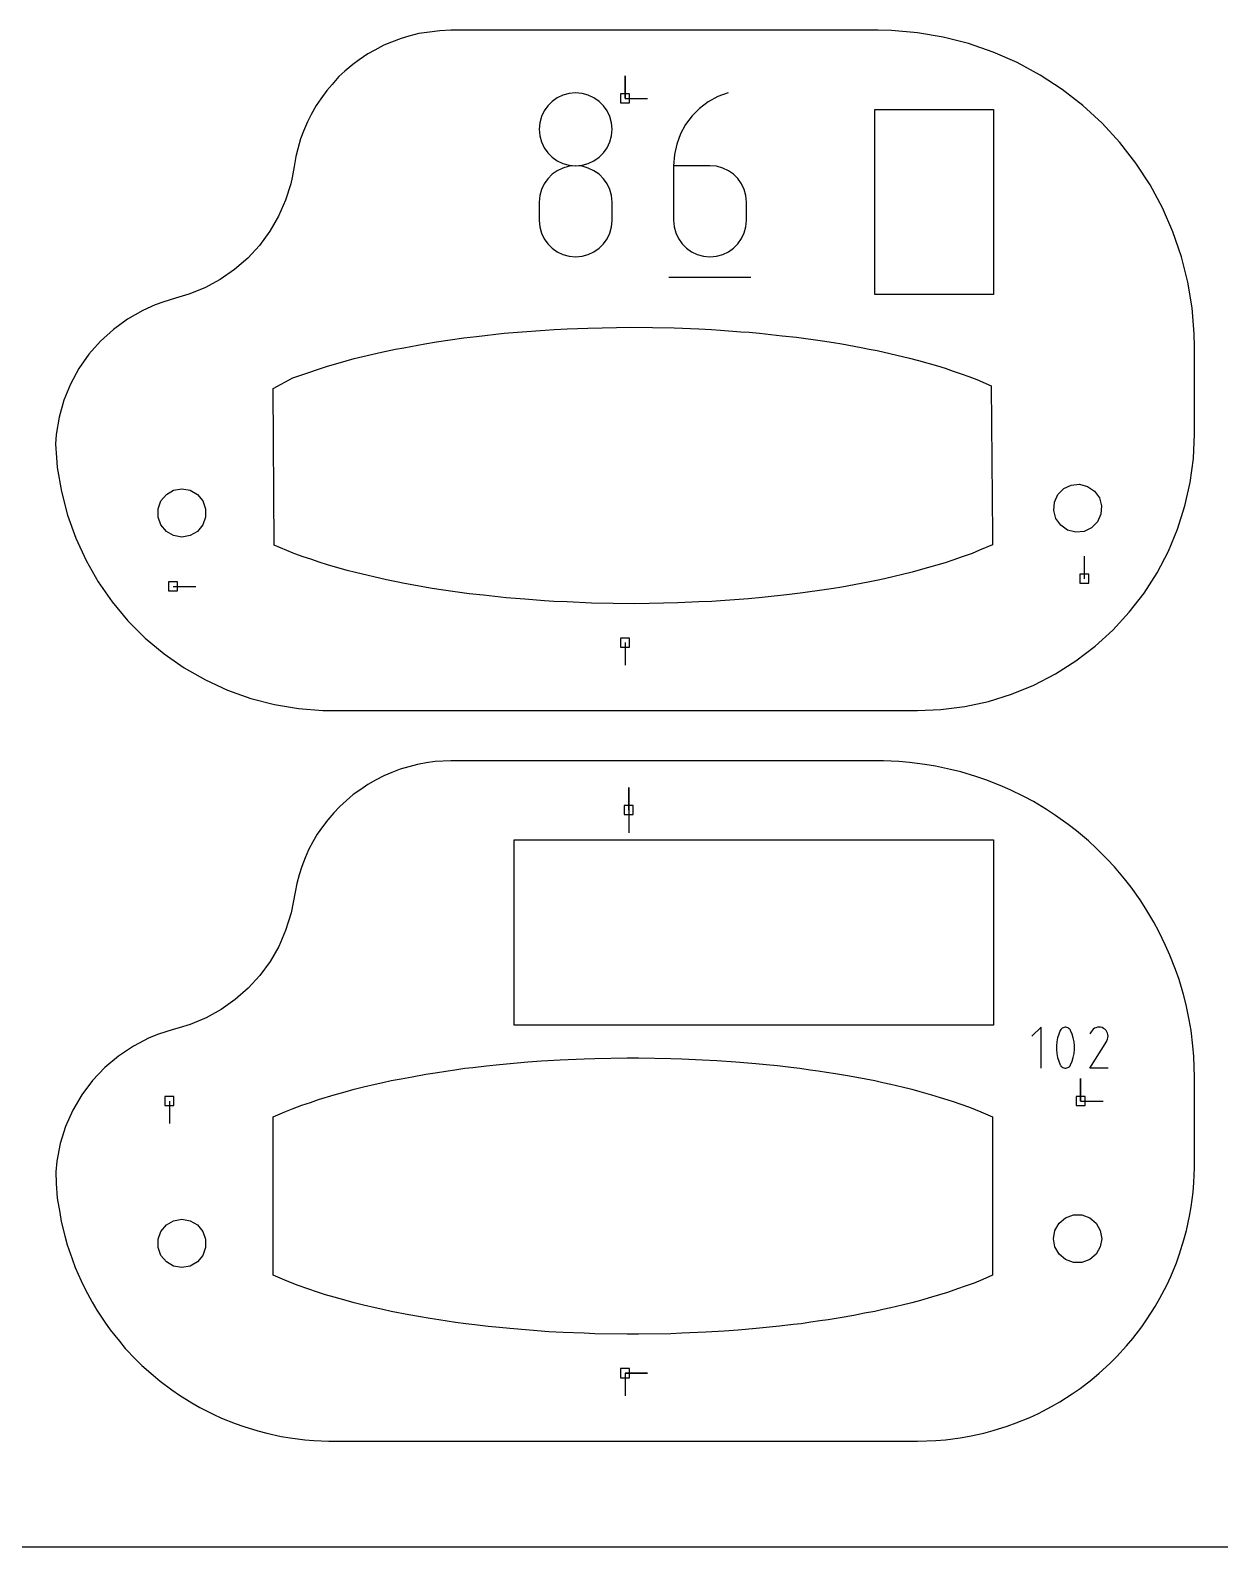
# Model space of a CAD drawing. Extents: x 0 to 400, y 0 to 400.
# Drawn here: x 230.6 to 305.7, y 0 to 95.8 of the extents above; entities that cross this region are included whole.
import ezdxf

# ---------------------------------------------------------------- set-up
doc = ezdxf.new("R2010")
doc.units = 0

msp = doc.modelspace()

# ---------------------------------------------------------------- linework, layer by layer
at = {"layer": 'annotation', "color": 1}
for p, q in [((268.150265, 91.542503), (268.150265, 92.971253)), ((268.150265, 91.542503), (268.150265, 92.971253)), ((268.150265, 92.971253), (268.150265, 91.542503)), ((263.267664, 91.068305), (263.040351, 90.747321)), ((263.545276, 91.345699), (263.267664, 91.068305)), ((263.866644, 91.572916), (263.545276, 91.345699)), ((264.225223, 91.74337), (263.866644, 91.572916)), ((264.614469, 91.850472), (264.225223, 91.74337)), ((265.027837, 91.887637), (264.614469, 91.850472)), ((265.441205, 91.850472), (265.027837, 91.887637)), ((265.027837, 91.887637), (265.027837, 91.887637)), ((265.830451, 91.74337), (265.441205, 91.850472)), ((266.18903, 91.572916), (265.830451, 91.74337)), ((266.510398, 91.345699), (266.18903, 91.572916)), ((266.78801, 91.068305), (266.510398, 91.345699)), ((267.015323, 90.747321), (266.78801, 91.068305)), ((268.150265, 91.542503), (269.579015, 91.542503)), ((273.411196, 91.319856), (272.866538, 90.909125)), ((274.01639, 91.653036), (273.411196, 91.319856)), ((274.675907, 91.900315), (274.01639, 91.653036)), ((274.675907, 91.900315), (274.675907, 91.900315)), ((262.869882, 90.389336), (262.762802, 90.000934)), ((263.040351, 90.747321), (262.869882, 90.389336)), ((267.185792, 90.389336), (267.015323, 90.747321)), ((267.292872, 90.000934), (267.185792, 90.389336)), ((272.38863, 90.429188), (271.983682, 89.888394)), ((272.866538, 90.909125), (272.38863, 90.429188)), ((262.762802, 90.000934), (262.725654, 89.588705)), ((262.725654, 89.588705), (262.725654, 89.588705)), ((262.725654, 89.588705), (262.762823, 89.174541)), ((262.762823, 89.174541), (262.869957, 88.784632)), ((267.185717, 88.784632), (267.292851, 89.174541)), ((267.292851, 89.174541), (267.33002, 89.588705)), ((267.33002, 89.588705), (267.292872, 90.000934)), ((267.33002, 89.588705), (267.33002, 89.588705)), ((271.657909, 89.29509), (271.417522, 88.657624)), ((271.983682, 89.888394), (271.657909, 89.29509)), ((262.869957, 88.784632), (263.040496, 88.425514)), ((263.040496, 88.425514), (263.267878, 88.103719)), ((266.787796, 88.103719), (267.015178, 88.425514)), ((267.015178, 88.425514), (267.185717, 88.784632)), ((271.417522, 88.657624), (271.268733, 87.984344)), ((263.267878, 88.103719), (263.545544, 87.825781)), ((263.545544, 87.825781), (263.866933, 87.598233)), ((263.866933, 87.598233), (264.225485, 87.42761)), ((264.614469, 87.246099), (264.225223, 87.13894)), ((264.225485, 87.42761), (264.61464, 87.320445)), ((265.027837, 87.283272), (264.614469, 87.246099)), ((264.61464, 87.320445), (265.027837, 87.283272)), ((265.027837, 87.283272), (265.441034, 87.320445)), ((265.441205, 87.24612), (265.027837, 87.283272)), ((265.027837, 87.283272), (265.027837, 87.283272)), ((265.027837, 87.283272), (265.027837, 87.283272)), ((265.441034, 87.320445), (265.830189, 87.42761)), ((265.830451, 87.139015), (265.441205, 87.24612)), ((265.830189, 87.42761), (266.188741, 87.598233)), ((266.188741, 87.598233), (266.51013, 87.825781)), ((266.51013, 87.825781), (266.787796, 88.103719)), ((271.268733, 87.984344), (271.217757, 87.283597)), ((271.217757, 87.283597), (271.217757, 83.837799)), ((273.51994, 87.283597), (271.217757, 87.283597)), ((273.933993, 87.246646), (273.51994, 87.283597)), ((274.323602, 87.140079), (273.933993, 87.246646)), ((263.267664, 86.462936), (263.040351, 86.141222)), ((263.545276, 86.74082), (263.267664, 86.462936)), ((263.866644, 86.968334), (263.545276, 86.74082)), ((264.225223, 87.13894), (263.866644, 86.968334)), ((266.18903, 86.968478), (265.830451, 87.139015)), ((266.510398, 86.741034), (266.18903, 86.968478)), ((266.78801, 86.463204), (266.510398, 86.741034)), ((267.015323, 86.141511), (266.78801, 86.463204)), ((274.682288, 86.970321), (274.323602, 87.140079)), ((275.00357, 86.743799), (274.682288, 86.970321)), ((275.280969, 86.46694), (275.00357, 86.743799)), ((275.508003, 86.146171), (275.280969, 86.46694)), ((262.762802, 85.392459), (262.725654, 84.978488)), ((262.869882, 85.782217), (262.762802, 85.392459)), ((263.040351, 86.141222), (262.869882, 85.782217)), ((267.185792, 85.782479), (267.015323, 86.141511)), ((267.292872, 85.392631), (267.185792, 85.782479)), ((267.33002, 84.978488), (267.292872, 85.392631)), ((275.678194, 85.787917), (275.508003, 86.146171)), ((275.78506, 85.398606), (275.678194, 85.787917)), ((275.822122, 84.984665), (275.78506, 85.398606)), ((262.725654, 84.978488), (262.725654, 83.831623)), ((267.33002, 83.831623), (267.33002, 84.978488)), ((267.33002, 84.978488), (267.33002, 84.978488)), ((275.822122, 83.837799), (275.822122, 84.984665)), ((275.822122, 84.984665), (275.822122, 84.984665)), ((262.725654, 83.831623), (262.725654, 83.831623)), ((262.725654, 83.831623), (262.762823, 83.417681)), ((262.762823, 83.417681), (262.869957, 83.028371)), ((267.185717, 83.028371), (267.292851, 83.417681)), ((267.292851, 83.417681), (267.33002, 83.831623)), ((271.217757, 83.837799), (271.217757, 83.837799)), ((271.217757, 83.837799), (271.254926, 83.423657)), ((271.254926, 83.423657), (271.36206, 83.033809)), ((275.678194, 83.033809), (275.78506, 83.423657)), ((275.78506, 83.423657), (275.822122, 83.837799)), ((262.869957, 83.028371), (263.040496, 82.670117)), ((263.040496, 82.670117), (263.267878, 82.349348)), ((266.787796, 82.349348), (267.015178, 82.670117)), ((267.015178, 82.670117), (267.185717, 83.028371)), ((271.36206, 83.033809), (271.532598, 82.674777)), ((271.532598, 82.674777), (271.759981, 82.353084)), ((275.280969, 82.353084), (275.508003, 82.674777)), ((275.508003, 82.674777), (275.678194, 83.033809)), ((263.267878, 82.349348), (263.545544, 82.072489)), ((263.545544, 82.072489), (263.866933, 81.845967)), ((263.866933, 81.845967), (264.225485, 81.676209)), ((264.225485, 81.676209), (264.61464, 81.569642)), ((264.61464, 81.569642), (265.027837, 81.532691)), ((265.027837, 81.532691), (265.441034, 81.569642)), ((265.027837, 81.532691), (265.027837, 81.532691)), ((265.441034, 81.569642), (265.830189, 81.676209)), ((265.830189, 81.676209), (266.188741, 81.845967)), ((266.188741, 81.845967), (266.51013, 82.072489)), ((266.51013, 82.072489), (266.787796, 82.349348)), ((271.759981, 82.353084), (272.037647, 82.075254)), ((272.037647, 82.075254), (272.359036, 81.847809)), ((272.359036, 81.847809), (272.717588, 81.677273)), ((272.717588, 81.677273), (273.106743, 81.570167)), ((273.106743, 81.570167), (273.51994, 81.533016)), ((273.51994, 81.533016), (273.933993, 81.570167)), ((273.51994, 81.533016), (273.51994, 81.533016)), ((273.933993, 81.570167), (274.323602, 81.677273)), ((274.323602, 81.677273), (274.682288, 81.847809)), ((274.682288, 81.847809), (275.00357, 82.075254)), ((275.00357, 82.075254), (275.280969, 82.353084)), ((270.929415, 80.237104), (276.113065, 80.237104)), ((297.183563, 61.175626), (297.183563, 62.604376)), ((239.593217, 60.699376), (241.021967, 60.699376)), ((268.150265, 57.142502), (268.150265, 55.713752)), ((268.38839, 46.558126), (268.38839, 47.986876)), ((268.38839, 46.558126), (268.38839, 47.986876)), ((268.38839, 47.986876), (268.38839, 46.558126)), ((268.38839, 46.558126), (268.38839, 45.129376)), ((294.440539, 32.838185), (293.864343, 32.261827)), ((294.440539, 30.24636), (294.440539, 32.838185)), ((295.660969, 32.632954), (295.561617, 32.399316)), ((295.694427, 32.688592), (295.660969, 32.632954)), ((295.660969, 32.632954), (295.660969, 32.632954)), ((295.736123, 32.736005), (295.694427, 32.688592)), ((295.784679, 32.774735), (295.736123, 32.736005)), ((295.838712, 32.804323), (295.784679, 32.774735)), ((295.896843, 32.824309), (295.838712, 32.804323)), ((295.957691, 32.834236), (295.896843, 32.824309)), ((296.019875, 32.833644), (295.957691, 32.834236)), ((296.082015, 32.822074), (296.019875, 32.833644)), ((296.142731, 32.799068), (296.082015, 32.822074)), ((296.165974, 32.786854), (296.142731, 32.799068)), ((296.142731, 32.799068), (296.142731, 32.799068)), ((296.188277, 32.772824), (296.165974, 32.786854)), ((296.209534, 32.757091), (296.188277, 32.772824)), ((296.229634, 32.739764), (296.209534, 32.757091)), ((296.248471, 32.720955), (296.229634, 32.739764)), ((296.265934, 32.700774), (296.248471, 32.720955)), ((296.281917, 32.679334), (296.265934, 32.700774)), ((296.296311, 32.656744), (296.281917, 32.679334)), ((296.309007, 32.633117), (296.296311, 32.656744)), ((296.408841, 32.398997), (296.309007, 32.633117)), ((296.309007, 32.633117), (296.309007, 32.633117)), ((297.667711, 32.635036), (297.607732, 32.549985)), ((297.739672, 32.706033), (297.667711, 32.635036)), ((297.821427, 32.762409), (297.739672, 32.706033)), ((297.910787, 32.803595), (297.821427, 32.762409)), ((298.005563, 32.829022), (297.910787, 32.803595)), ((298.103568, 32.838122), (298.005563, 32.829022)), ((298.202612, 32.830326), (298.103568, 32.838122)), ((298.300507, 32.805065), (298.202612, 32.830326)), ((298.395064, 32.761771), (298.300507, 32.805065)), ((298.479635, 32.701717), (298.395064, 32.761771)), ((298.395064, 32.761771), (298.395064, 32.761771)), ((298.550346, 32.629653), (298.479635, 32.701717)), ((298.606568, 32.547787), (298.550346, 32.629653)), ((295.437426, 31.913629), (295.412588, 31.665414)), ((295.412588, 31.665414), (295.412588, 31.416175)), ((295.487102, 32.158902), (295.437426, 31.913629)), ((295.561617, 32.399316), (295.487102, 32.158902)), ((296.483717, 32.158221), (296.408841, 32.398997)), ((296.533634, 31.912708), (296.483717, 32.158221)), ((296.558592, 31.664373), (296.533634, 31.912708)), ((296.558592, 31.415134), (296.558592, 31.664373)), ((297.530527, 30.246339), (298.594173, 31.958673)), ((297.607732, 32.549985), (297.532152, 32.405001)), ((298.594173, 31.958673), (298.595444, 31.960246)), ((298.594173, 31.958673), (298.594173, 31.958673)), ((298.595444, 31.960246), (298.596664, 31.961833)), ((298.596664, 31.961833), (298.597839, 31.963447)), ((298.597839, 31.963447), (298.598978, 31.9651)), ((298.598978, 31.9651), (298.600089, 31.966808)), ((298.600089, 31.966808), (298.60118, 31.968582)), ((298.60118, 31.968582), (298.602259, 31.970436)), ((298.602259, 31.970436), (298.603334, 31.972384)), ((298.603334, 31.972384), (298.604413, 31.974439)), ((298.604413, 31.974439), (298.64833, 32.068734)), ((298.604413, 31.974439), (298.604413, 31.974439)), ((298.647671, 32.458328), (298.606568, 32.547787)), ((298.673028, 32.363485), (298.647671, 32.458328)), ((298.64833, 32.068734), (298.673986, 32.166479)), ((298.682009, 32.265466), (298.673028, 32.363485)), ((298.673986, 32.166479), (298.682009, 32.265466)), ((295.412588, 31.416175), (295.437426, 31.167828)), ((295.437426, 31.167828), (295.487102, 30.92229)), ((295.487102, 30.92229), (295.561617, 30.681479)), ((295.561617, 30.681479), (295.660969, 30.447311)), ((296.309007, 30.447473), (296.408841, 30.68116)), ((296.408841, 30.68116), (296.483717, 30.92161)), ((296.483717, 30.92161), (296.533634, 31.166907)), ((296.533634, 31.166907), (296.558592, 31.415134)), ((295.660969, 30.447311), (295.660969, 30.447311)), ((295.660969, 30.447311), (295.673619, 30.42373)), ((295.673619, 30.42373), (295.687906, 30.401253)), ((295.687906, 30.401253), (295.703771, 30.379948)), ((295.703771, 30.379948), (295.721152, 30.359883)), ((295.721152, 30.359883), (295.739991, 30.341126)), ((295.739991, 30.341126), (295.760226, 30.323746)), ((295.760226, 30.323746), (295.781797, 30.307811)), ((295.781797, 30.307811), (295.804645, 30.293388)), ((295.804645, 30.293388), (295.828708, 30.280547)), ((295.828708, 30.280547), (295.828708, 30.280547)), ((295.828708, 30.280547), (295.888945, 30.258029)), ((295.888945, 30.258029), (295.950724, 30.246842)), ((295.950724, 30.246842), (296.012647, 30.246529)), ((296.012647, 30.246529), (296.073317, 30.256634)), ((296.073317, 30.256634), (296.131339, 30.276702)), ((296.131339, 30.276702), (296.185316, 30.306276)), ((296.185316, 30.306276), (296.23385, 30.3449)), ((296.23385, 30.3449), (296.275546, 30.392118)), ((296.275546, 30.392118), (296.309007, 30.447473)), ((296.309007, 30.447473), (296.309007, 30.447473)), ((298.681618, 30.246339), (297.530527, 30.246339)), ((296.945438, 28.167501), (296.945438, 29.596251)), ((296.945438, 28.167501), (296.945438, 29.596251)), ((296.945438, 29.596251), (296.945438, 28.167501)), ((239.355092, 28.167501), (239.355091, 26.738751)), ((296.945438, 28.167501), (298.374188, 28.167501)), ((268.150265, 10.9675), (269.579015, 10.9675)), ((268.150265, 10.9675), (269.579015, 10.9675)), ((269.579015, 10.9675), (268.150265, 10.9675)), ((268.150265, 10.9675), (268.150265, 9.53875))]:
    msp.add_line(p, q, dxfattribs=at)
at = {"layer": 'boundary', "color": 5}
for p, q in [((257.144229, 95.842503), (256.440025, 95.811755)), ((272.532458, 95.842503), (257.144229, 95.842503)), ((284.144228, 95.842503), (272.532458, 95.842503)), ((284.984457, 95.824282), (284.144228, 95.842503)), ((252.918049, 94.905581), (252.341799, 94.59487)), ((253.39036, 95.093218), (252.918049, 94.905581)), ((253.998785, 95.33493), (253.39036, 95.093218)), ((254.489685, 95.466466), (253.998785, 95.33493)), ((255.122057, 95.635908), (254.489685, 95.466466)), ((255.624906, 95.709565), (255.122057, 95.635908)), ((256.440025, 95.811755), (255.624906, 95.709565)), ((286.631671, 95.686648), (284.984457, 95.824282)), ((288.261887, 95.41346), (286.631671, 95.686648)), ((289.863984, 95.006583), (288.261887, 95.41346)), ((291.427005, 94.468794), (289.863984, 95.006583)), ((251.358183, 93.978162), (250.941877, 93.68666)), ((251.894465, 94.353671), (251.358183, 93.978162)), ((252.341799, 94.59487), (251.894465, 94.353671)), ((292.940275, 93.803767), (291.427005, 94.468794)), ((250.452815, 93.251433), (250.073164, 92.913573)), ((250.941877, 93.68666), (250.452815, 93.251433)), ((294.393463, 93.016049), (292.940275, 93.803767)), ((295.776637, 92.111017), (294.393463, 93.016049)), ((249.300074, 92.044857), (248.924565, 91.508576)), ((249.637935, 92.424509), (249.300074, 92.044857)), ((250.073164, 92.913573), (249.637935, 92.424509)), ((297.080347, 91.094857), (295.776637, 92.111017)), ((248.633063, 91.092269), (248.322353, 90.516021)), ((248.924565, 91.508576), (248.633063, 91.092269)), ((298.295693, 89.974504), (297.080347, 91.094857)), ((248.322353, 90.516021), (248.081153, 90.068688)), ((247.839441, 89.460261), (247.651804, 88.987949)), ((248.081153, 90.068688), (247.839441, 89.460261)), ((299.41437, 88.75762), (298.295693, 89.974504)), ((247.482359, 88.355579), (247.350823, 87.86468)), ((247.651804, 88.987949), (247.482359, 88.355579)), ((300.428623, 87.45267), (299.41437, 88.75762)), ((247.240822, 87.229043), (247.105645, 86.537901)), ((247.350823, 87.86468), (247.240822, 87.229043)), ((301.331863, 86.068092), (300.428623, 87.45267)), ((247.105645, 86.537901), (247.028434, 86.148978)), ((247.028434, 86.148978), (246.698625, 85.098803)), ((302.11758, 84.613821), (301.331863, 86.068092)), ((246.698625, 85.098803), (246.255389, 84.091238)), ((302.780522, 83.099635), (302.11758, 84.613821)), ((246.255389, 84.091238), (245.7041, 83.138493)), ((245.7041, 83.138493), (245.051441, 82.252108)), ((303.316158, 81.535875), (302.780522, 83.099635)), ((245.051441, 82.252108), (244.305315, 81.442828)), ((303.720834, 79.933223), (303.316158, 81.535875)), ((243.474757, 80.720453), (242.569837, 80.093743)), ((244.305315, 81.442828), (243.474757, 80.720453)), ((241.601525, 79.570286), (240.581544, 79.156424)), ((242.569837, 80.093743), (241.601525, 79.570286)), ((303.991778, 78.302628), (303.720834, 79.933223)), ((239.004563, 78.682513), (238.465362, 78.489411)), ((239.740825, 78.908695), (239.004563, 78.682513)), ((240.581544, 79.156424), (239.740825, 78.908695)), ((237.668371, 78.144219), (236.708089, 77.595163)), ((238.465362, 78.489411), (237.668371, 78.144219)), ((304.127187, 76.666707), (303.991778, 78.302628)), ((235.814324, 76.943404), (234.998013, 76.196918)), ((236.708089, 77.595163), (235.814324, 76.943404)), ((234.998013, 76.196918), (234.269142, 75.364841)), ((304.144231, 75.842503), (304.127187, 76.666707)), ((304.143687, 70.309726), (304.144231, 75.842503)), ((234.269142, 75.364841), (233.636628, 74.457351)), ((233.636628, 74.457351), (233.108221, 73.485554)), ((233.108221, 73.485554), (232.690374, 72.461341)), ((232.690374, 72.461341), (232.388206, 71.397244)), ((232.388206, 71.397244), (232.205411, 70.306283)), ((232.205411, 70.306283), (232.156298, 69.692843)), ((304.074091, 68.783466), (304.143687, 70.309726)), ((232.156298, 69.692843), (232.225068, 68.832162)), ((232.225068, 68.832162), (232.275023, 68.206967)), ((232.275023, 68.206967), (232.529331, 66.691426)), ((303.871632, 67.269098), (304.074091, 68.783466)), ((303.537854, 65.778166), (303.871632, 67.269098)), ((232.529331, 66.691426), (232.918994, 65.193097)), ((232.918994, 65.193097), (233.439547, 63.735069)), ((303.075305, 64.322033), (303.537854, 65.778166)), ((302.487504, 62.9118), (303.075305, 64.322033)), ((233.439547, 63.735069), (234.086925, 62.328753)), ((234.086925, 62.328753), (234.856055, 60.985156)), ((301.778943, 61.558217), (302.487504, 62.9118)), ((300.955008, 60.271602), (301.778943, 61.558217)), ((234.856055, 60.985156), (235.74093, 59.714793)), ((235.74093, 59.714793), (236.734616, 58.527605)), ((300.021997, 59.061762), (300.955008, 60.271602)), ((236.734616, 58.527605), (237.829335, 57.432887)), ((298.987015, 57.93792), (300.021997, 59.061762)), ((297.857953, 56.908641), (298.987015, 57.93792)), ((237.829335, 57.432887), (239.01652, 56.439202)), ((296.643413, 55.98177), (297.857953, 56.908641)), ((239.01652, 56.439202), (240.286886, 55.554329)), ((295.352664, 55.164373), (296.643413, 55.98177)), ((240.286886, 55.554329), (241.630481, 54.785195)), ((241.630481, 54.785195), (243.036796, 54.137817)), ((293.995544, 54.462681), (295.352664, 55.164373)), ((243.036796, 54.137817), (244.494823, 53.617264)), ((291.123984, 53.426879), (292.582389, 53.882041)), ((292.582389, 53.882041), (293.995544, 54.462681)), ((244.494823, 53.617264), (245.993154, 53.227608)), ((245.993154, 53.227608), (247.520056, 52.9719)), ((247.520056, 52.9719), (249.063585, 52.852138)), ((249.063585, 52.852138), (249.64423, 52.842502)), ((249.64423, 52.842502), (261.791409, 52.842502)), ((261.791409, 52.842502), (262.835759, 52.842502)), ((262.835759, 52.842502), (286.644229, 52.842502)), ((286.644229, 52.842502), (288.116132, 52.905881)), ((288.116132, 52.905881), (289.631437, 53.100663)), ((289.631437, 53.100663), (291.123984, 53.426879)), ((253.413499, 48.930405), (252.898914, 48.72161)), ((253.948999, 49.143145), (253.413499, 48.930405)), ((254.483415, 49.294118), (253.948999, 49.143145)), ((255.039991, 49.443251), (254.483415, 49.294118)), ((255.587763, 49.534572), (255.039991, 49.443251)), ((256.157887, 49.618083), (255.587763, 49.534572)), ((257.144229, 49.667502), (256.157887, 49.618083)), ((260.272957, 49.667502), (257.144229, 49.667502)), ((284.481716, 49.660526), (260.272957, 49.667502)), ((285.458905, 49.620109), (284.481716, 49.660526)), ((286.131575, 49.56437), (285.458905, 49.620109)), ((287.102089, 49.443396), (286.131575, 49.56437)), ((287.767856, 49.332299), (287.102089, 49.443396)), ((288.725065, 49.131594), (287.767856, 49.332299)), ((289.379388, 48.965898), (288.725065, 49.131594)), ((290.316752, 48.686833), (289.379388, 48.965898)), ((251.903212, 48.184052), (251.446677, 47.867873)), ((252.391733, 48.448141), (251.903212, 48.184052)), ((252.898914, 48.72161), (252.391733, 48.448141)), ((290.955155, 48.467669), (290.316752, 48.686833)), ((291.866274, 48.112148), (290.955155, 48.467669)), ((292.484397, 47.841013), (291.866274, 48.112148)), ((250.555655, 47.172932), (250.125213, 46.789871)), ((250.974674, 47.537373), (250.555655, 47.172932)), ((251.446677, 47.867873), (250.974674, 47.537373)), ((293.363045, 47.411466), (292.484397, 47.841013)), ((293.956668, 47.090214), (293.363045, 47.411466)), ((294.796843, 46.58958), (293.956668, 47.090214)), ((249.748788, 46.381587), (249.365725, 45.951143)), ((250.125213, 46.789871), (249.748788, 46.381587)), ((295.36191, 46.220404), (294.796843, 46.58958)), ((296.157873, 45.652097), (295.36191, 46.220404)), ((249.036453, 45.503955), (248.705953, 45.031952)), ((249.365725, 45.951143), (249.036453, 45.503955)), ((296.690522, 45.23752), (296.157873, 45.652097)), ((297.436835, 44.605423), (296.690522, 45.23752)), ((248.427824, 44.551289), (248.154355, 44.044109)), ((248.705953, 45.031952), (248.427824, 44.551289)), ((297.93343, 44.148274), (297.436835, 44.605423)), ((298.624999, 43.456706), (297.93343, 44.148274)), ((247.930742, 43.535787), (247.718002, 43.000286)), ((248.154355, 44.044109), (247.930742, 43.535787)), ((299.082147, 42.96011), (298.624999, 43.456706)), ((247.551611, 42.470468), (247.402477, 41.913894)), ((247.718002, 43.000286), (247.551611, 42.470468)), ((299.714245, 42.213798), (299.082147, 42.96011)), ((300.128798, 41.681181), (299.714245, 42.213798)), ((247.295326, 41.368997), (247.048127, 40.06882)), ((247.402477, 41.913894), (247.295326, 41.368997)), ((300.697103, 40.885216), (300.128798, 41.681181)), ((301.066303, 40.320118), (300.697103, 40.885216)), ((301.566939, 39.479943), (301.066303, 40.320118)), ((246.891583, 39.535085), (246.704818, 38.940392)), ((247.048127, 40.06882), (246.891583, 39.535085)), ((301.888191, 38.88632), (301.566939, 39.479943)), ((246.704818, 38.940392), (246.267335, 37.939962)), ((302.317739, 38.007671), (301.888191, 38.88632)), ((246.267335, 37.939962), (245.723378, 36.993202)), ((302.588873, 37.389547), (302.317739, 38.007671)), ((302.944392, 36.478428), (302.588873, 37.389547)), ((245.723378, 36.993202), (245.079439, 36.111401)), ((303.163556, 35.840025), (302.944392, 36.478428)), ((245.079439, 36.111401), (244.343192, 35.305076)), ((303.44262, 34.90266), (303.163556, 35.840025)), ((243.523416, 34.583841), (242.629897, 33.956296)), ((244.343192, 35.305076), (243.523416, 34.583841)), ((303.608318, 34.248339), (303.44262, 34.90266)), ((242.629897, 33.956296), (241.673288, 33.429924)), ((303.809024, 33.29113), (303.608318, 34.248339)), ((239.591128, 32.687706), (238.660676, 32.400393)), ((239.978866, 32.803836), (239.591128, 32.687706)), ((240.665, 33.011), (239.978866, 32.803836)), ((241.673288, 33.429924), (240.665, 33.011)), ((303.920121, 32.625361), (303.809024, 33.29113)), ((304.041095, 31.654848), (303.920121, 32.625361)), ((237.081302, 31.636331), (236.141194, 31.010994)), ((238.085873, 32.151435), (237.081302, 31.636331)), ((238.660676, 32.400393), (238.085873, 32.151435)), ((304.096833, 30.982179), (304.041095, 31.654848)), ((236.141194, 31.010994), (235.277607, 30.283399)), ((304.144231, 29.667502), (304.096833, 30.982179)), ((235.277607, 30.283399), (234.501611, 29.462837)), ((234.501611, 29.462837), (233.823162, 28.55979)), ((304.144231, 28.580808), (304.144231, 29.667502)), ((233.823162, 28.55979), (233.250973, 27.585801)), ((304.140423, 23.938053), (304.144231, 28.580808)), ((233.250973, 27.585801), (232.792386, 26.553325)), ((232.792386, 26.553325), (232.453297, 25.475568)), ((232.453297, 25.475568), (232.238061, 24.36632)), ((232.238061, 24.36632), (232.170204, 23.691531)), ((232.170204, 23.691531), (232.200751, 22.961505)), ((304.05282, 22.405595), (304.100144, 23.015538)), ((304.100144, 23.015538), (304.140423, 23.938053)), ((232.200751, 22.961505), (232.275023, 22.031965)), ((303.932291, 21.4901), (304.05282, 22.405595)), ((232.275023, 22.031965), (232.428128, 21.112119)), ((232.428128, 21.112119), (232.523346, 20.544675)), ((303.831244, 20.886727), (303.932291, 21.4901)), ((232.523346, 20.544675), (232.754175, 19.641195)), ((303.631385, 19.985222), (303.831244, 20.886727)), ((232.754175, 19.641195), (232.900071, 19.080195)), ((303.199739, 18.512482), (303.477408, 19.39314)), ((303.477408, 19.39314), (303.631385, 19.985222)), ((232.900071, 19.080195), (233.206952, 18.199637)), ((302.994037, 17.936326), (303.199739, 18.512482)), ((233.206952, 18.199637), (233.401856, 17.653727)), ((233.401856, 17.653727), (233.782563, 16.802478)), ((302.640668, 17.083221), (302.994037, 17.936326)), ((233.782563, 16.802478), (234.024952, 16.27593)), ((301.958476, 15.708439), (302.384849, 16.527499)), ((302.384849, 16.527499), (302.640668, 17.083221)), ((234.024952, 16.27593), (234.47672, 15.460168)), ((234.47672, 15.460168), (234.764695, 14.957103)), ((301.654543, 15.177501), (301.958476, 15.708439)), ((234.764695, 14.957103), (235.28424, 14.182745)), ((300.808734, 13.89672), (301.1584, 14.398718)), ((301.1584, 14.398718), (301.654543, 15.177501)), ((235.28424, 14.182745), (235.615552, 13.7071)), ((235.615552, 13.7071), (236.199114, 12.979764)), ((300.246608, 13.164143), (300.808734, 13.89672)), ((236.199114, 12.979764), (236.571166, 12.535262)), ((236.571166, 12.535262), (237.214504, 11.860227)), ((299.230107, 12.014215), (299.853942, 12.695012)), ((299.853942, 12.695012), (300.246608, 13.164143)), ((237.214504, 11.860227), (237.624385, 11.450346)), ((298.11672, 10.957789), (298.797516, 11.581624)), ((298.797516, 11.581624), (299.230107, 12.014215)), ((237.624385, 11.450346), (238.32284, 10.832509)), ((238.32284, 10.832509), (238.767342, 10.460457)), ((296.915007, 10.002995), (297.647588, 10.565123)), ((297.647588, 10.565123), (298.11672, 10.957789)), ((238.767342, 10.460457), (239.515839, 9.904299)), ((239.515839, 9.904299), (239.991485, 9.572988)), ((295.634226, 9.157188), (296.413008, 9.653328)), ((296.413008, 9.653328), (296.915007, 10.002995)), ((239.991485, 9.572988), (240.784596, 9.082544)), ((240.784596, 9.082544), (241.28766, 8.794568)), ((241.28766, 8.794568), (242.119633, 8.3734)), ((294.28423, 8.42688), (295.103288, 8.853256)), ((295.103288, 8.853256), (295.634226, 9.157188)), ((242.119633, 8.3734), (242.646181, 8.131011)), ((242.646181, 8.131011), (243.510975, 7.78217)), ((243.510975, 7.78217), (244.056884, 7.587266)), ((292.299246, 7.611991), (292.875403, 7.817694)), ((292.875403, 7.817694), (293.72851, 8.171061)), ((293.72851, 8.171061), (294.28423, 8.42688)), ((244.056884, 7.587266), (244.948227, 7.313286)), ((244.948227, 7.313286), (245.509227, 7.167392)), ((245.509227, 7.167392), (246.420655, 6.97026)), ((246.420655, 6.97026), (246.992352, 6.874518)), ((246.992352, 6.874518), (247.917248, 6.755665)), ((247.917248, 6.755665), (248.49517, 6.710824)), ((248.49517, 6.710824), (249.426827, 6.671108)), ((286.644229, 6.6675), (287.796193, 6.711587)), ((287.796193, 6.711587), (288.406135, 6.758912)), ((288.406135, 6.758912), (289.321629, 6.879438)), ((289.321629, 6.879438), (289.925002, 6.980484)), ((289.925002, 6.980484), (290.826509, 7.180344)), ((290.826509, 7.180344), (291.418591, 7.334321)), ((291.418591, 7.334321), (292.299246, 7.611991)), ((249.426827, 6.671108), (252.113989, 6.6675)), ((252.113989, 6.6675), (281.803502, 6.6675)), ((281.803502, 6.6675), (286.644229, 6.6675))]:
    msp.add_line(p, q, dxfattribs=at)
at = {"layer": 'frame', "color": 5}
msp.add_line((0, 0), (400, 0), dxfattribs=at)
at = {"layer": 'hole', "color": 5}
for p, q in [((268.436015, 91.828253), (267.864515, 91.828253)), ((267.864515, 91.828253), (267.864515, 91.256753)), ((267.864515, 91.256753), (268.436015, 91.256753)), ((268.436015, 91.256753), (268.436015, 91.828253)), ((283.944228, 85.138496), (283.944228, 90.842505)), ((283.944228, 90.842505), (287.600644, 90.842505)), ((287.600644, 90.842505), (291.444229, 90.842505)), ((291.444229, 90.842505), (291.444229, 85.560933)), ((291.444229, 85.560933), (291.444229, 79.142505)), ((283.944228, 79.142505), (283.944228, 85.138496)), ((287.600644, 79.142505), (283.944228, 79.142505)), ((291.444229, 79.142505), (287.600644, 79.142505)), ((258.761049, 76.492753), (260.519772, 76.690707)), ((260.519772, 76.690707), (261.355172, 76.758639)), ((261.355172, 76.758639), (263.108455, 76.896598)), ((263.108455, 76.896598), (263.671733, 76.926814)), ((263.671733, 76.926814), (264.487837, 76.965035)), ((264.487837, 76.965035), (265.80199, 77.026581)), ((265.80199, 77.026581), (268.523747, 77.072814)), ((268.523747, 77.072814), (271.260982, 77.034012)), ((271.260982, 77.034012), (272.806735, 76.965035)), ((272.806735, 76.965035), (273.623146, 76.926814)), ((273.623146, 76.926814), (274.186586, 76.896598)), ((274.186586, 76.896598), (275.477618, 76.795012)), ((275.477618, 76.795012), (276.000535, 76.753866)), ((276.000535, 76.753866), (276.650918, 76.702689)), ((276.650918, 76.702689), (278.088644, 76.54282)), ((253.643289, 75.682533), (254.172109, 75.782171)), ((254.172109, 75.782171), (255.491055, 76.030686)), ((255.491055, 76.030686), (256.244208, 76.145224)), ((256.244208, 76.145224), (257.954796, 76.399707)), ((257.954796, 76.399707), (258.761049, 76.492753)), ((278.088644, 76.54282), (278.993578, 76.440924)), ((278.993578, 76.440924), (280.624101, 76.208557)), ((280.624101, 76.208557), (281.333728, 76.102987)), ((281.333728, 76.102987), (281.854035, 76.021075)), ((281.854035, 76.021075), (283.075028, 75.791115)), ((283.075028, 75.791115), (283.585191, 75.695033)), ((249.28369, 74.594246), (250.531476, 74.949862)), ((250.531476, 74.949862), (251.027064, 75.091104)), ((251.027064, 75.091104), (252.751616, 75.493604)), ((252.751616, 75.493604), (253.643289, 75.682533)), ((283.585191, 75.695033), (284.089868, 75.599462)), ((284.089868, 75.599462), (286.120854, 75.125443)), ((286.120854, 75.125443), (286.701683, 74.967436)), ((286.701683, 74.967436), (287.898699, 74.626113)), ((245.924541, 73.213668), (247.164021, 73.874633)), ((247.164021, 73.874633), (247.659455, 74.047604)), ((247.659455, 74.047604), (248.160448, 74.221518)), ((248.160448, 74.221518), (248.712894, 74.413287)), ((248.712894, 74.413287), (249.28369, 74.594246)), ((287.898699, 74.626113), (288.392261, 74.478854)), ((288.392261, 74.478854), (288.892814, 74.305094)), ((288.892814, 74.305094), (289.389041, 74.132841)), ((289.389041, 74.132841), (289.887418, 73.959838)), ((289.887418, 73.959838), (290.391402, 73.76377)), ((245.97059, 63.307011), (245.924541, 73.213668)), ((290.391402, 73.76377), (291.300603, 73.37815)), ((291.300603, 73.37815), (291.369491, 63.93414)), ((295.876407, 66.876756), (296.352996, 67.103138)), ((296.352996, 67.103138), (296.878274, 67.152865)), ((296.878274, 67.152865), (297.388881, 67.019936)), ((238.823539, 66.105003), (239.16398, 66.510721)), ((239.16398, 66.510721), (239.622648, 66.775535)), ((239.622648, 66.775535), (240.144231, 66.867502)), ((240.144231, 66.867502), (240.665814, 66.775535)), ((240.665814, 66.775535), (241.124483, 66.510721)), ((241.124483, 66.510721), (241.46492, 66.105003)), ((295.28641, 66.021256), (295.505988, 66.501023)), ((295.505988, 66.501023), (295.876407, 66.876756)), ((297.388881, 67.019936), (297.823228, 66.720387)), ((297.823228, 66.720387), (298.128932, 66.290347)), ((298.128932, 66.290347), (298.269116, 65.781686)), ((238.642397, 65.607316), (238.823539, 66.105003)), ((238.642397, 65.07769), (238.642397, 65.607316)), ((241.46492, 66.105003), (241.646066, 65.607316)), ((241.646066, 65.607316), (241.646066, 65.07769)), ((295.244167, 65.495325), (295.28641, 66.021256)), ((295.384354, 64.986664), (295.244167, 65.495325)), ((298.226873, 65.255755), (298.007298, 64.775989)), ((298.269116, 65.781686), (298.226873, 65.255755)), ((238.823539, 64.580003), (238.642397, 65.07769)), ((239.16398, 64.174285), (238.823539, 64.580003)), ((241.46492, 64.580003), (241.124483, 64.174285)), ((241.646066, 65.07769), (241.46492, 64.580003)), ((295.690055, 64.556624), (295.384354, 64.986664)), ((296.124401, 64.257075), (295.690055, 64.556624)), ((296.635008, 64.124147), (296.124401, 64.257075)), ((297.636875, 64.400256), (297.160285, 64.173873)), ((298.007298, 64.775989), (297.636875, 64.400256)), ((239.622648, 63.909472), (239.16398, 64.174285)), ((240.144231, 63.817503), (239.622648, 63.909472)), ((240.665814, 63.909472), (240.144231, 63.817503)), ((241.124483, 64.174285), (240.665814, 63.909472)), ((247.176942, 62.795363), (245.97059, 63.307011)), ((291.369492, 63.326541), (290.562011, 62.984065)), ((291.369491, 63.93414), (291.369492, 63.326541)), ((297.160285, 64.173873), (296.635008, 64.124147)), ((247.277256, 62.760541), (247.176942, 62.795363)), ((247.813485, 62.574399), (247.277256, 62.760541)), ((248.298185, 62.406144), (247.813485, 62.574399)), ((248.8214, 62.224523), (248.298185, 62.406144)), ((288.870359, 62.362586), (288.374563, 62.190477)), ((289.389041, 62.542633), (288.870359, 62.362586)), ((290.087684, 62.785157), (289.389041, 62.542633)), ((290.562011, 62.984065), (290.087684, 62.785157)), ((249.345344, 62.063664), (248.8214, 62.224523)), ((250.59313, 61.708043), (249.345344, 62.063664)), ((251.108264, 61.565421), (250.59313, 61.708043)), ((253.081814, 61.104803), (251.108264, 61.565421)), ((286.291323, 61.591028), (284.543423, 61.181868)), ((286.813329, 61.739874), (286.291323, 61.591028)), ((288.374563, 62.190477), (286.813329, 61.739874)), ((297.469313, 61.461376), (296.897813, 61.461376)), ((296.897813, 61.461376), (296.897813, 60.889876)), ((297.469313, 60.889876), (297.469313, 61.461376)), ((239.878967, 60.985126), (239.307467, 60.985126)), ((239.307467, 60.985126), (239.307467, 60.413626)), ((239.307467, 60.413626), (239.878967, 60.413626)), ((239.878967, 60.413626), (239.878967, 60.985126)), ((253.705349, 60.98125), (253.081814, 61.104803)), ((254.219938, 60.884292), (253.705349, 60.98125)), ((255.957316, 60.572932), (254.219938, 60.884292)), ((256.670079, 60.466894), (255.957316, 60.572932)), ((258.292382, 60.23547), (256.670079, 60.466894)), ((280.744491, 60.484827), (279.390771, 60.283433)), ((281.336716, 60.572932), (280.744491, 60.484827)), ((281.854005, 60.654395), (281.336716, 60.572932)), ((283.515562, 60.967328), (281.854005, 60.654395)), ((284.042249, 61.066521), (283.515562, 60.967328)), ((284.543423, 61.181868), (284.042249, 61.066521)), ((296.897813, 60.889876), (297.469313, 60.889876)), ((259.205992, 60.132639), (258.292382, 60.23547)), ((260.632237, 59.973721), (259.205992, 60.132639)), ((261.817456, 59.880461), (260.632237, 59.973721)), ((263.054455, 59.783126), (261.817456, 59.880461)), ((263.661667, 59.749133), (263.054455, 59.783126)), ((264.487846, 59.710438), (263.661667, 59.749133)), ((266.033092, 59.6415), (264.487846, 59.710438)), ((268.771249, 59.603625), (266.033092, 59.6415)), ((271.492089, 59.648891), (268.771249, 59.603625)), ((272.806726, 59.710438), (271.492089, 59.648891)), ((273.633214, 59.749133), (272.806726, 59.710438)), ((274.186584, 59.778877), (273.633214, 59.749133)), ((275.945846, 59.917306), (274.186584, 59.778877)), ((276.827926, 59.9907), (275.945846, 59.917306)), ((278.5374, 60.183183), (276.827926, 59.9907)), ((279.390771, 60.283433), (278.5374, 60.183183)), ((268.436015, 57.428252), (267.864515, 57.428252)), ((267.864515, 57.428252), (267.864515, 56.856752)), ((267.864515, 56.856752), (268.436015, 56.856752)), ((268.436015, 56.856752), (268.436015, 57.428252)), ((268.67414, 46.843876), (268.10264, 46.843876)), ((268.10264, 46.843876), (268.10264, 46.272376)), ((268.10264, 46.272376), (268.67414, 46.272376)), ((268.67414, 46.272376), (268.67414, 46.843876)), ((261.144232, 36.377014), (261.144232, 44.667504)), ((261.144232, 44.667504), (270.169227, 44.667504)), ((270.169227, 44.667504), (283.944228, 44.667504)), ((283.944228, 44.667504), (286.912977, 44.667504)), ((286.912977, 44.667504), (291.444229, 44.667504)), ((291.444229, 44.667504), (291.444229, 33.809741)), ((261.144232, 32.967503), (261.144232, 36.377014)), ((291.444229, 33.809741), (291.444229, 32.967503)), ((270.169227, 32.967503), (261.144232, 32.967503)), ((283.944228, 32.967503), (270.169227, 32.967503)), ((286.912977, 32.967503), (283.944228, 32.967503)), ((291.444229, 32.967503), (286.912977, 32.967503)), ((262.012233, 30.635338), (262.868696, 30.70273)), ((262.868696, 30.70273), (264.049404, 30.769501)), ((264.049404, 30.769501), (265.561479, 30.840316)), ((265.561479, 30.840316), (266.246051, 30.862328)), ((266.246051, 30.862328), (268.281579, 30.89404)), ((268.281579, 30.89404), (269.013327, 30.89404)), ((269.013327, 30.89404), (271.048101, 30.862328)), ((271.048101, 30.862328), (271.732691, 30.840316)), ((271.732691, 30.840316), (273.038252, 30.779195)), ((273.038252, 30.779195), (273.95312, 30.736364)), ((273.95312, 30.736364), (275.163619, 30.644717)), ((254.695574, 29.705799), (255.55388, 29.867522)), ((255.55388, 29.867522), (256.306903, 29.979549)), ((256.306903, 29.979549), (256.832917, 30.057805)), ((256.832917, 30.057805), (257.404324, 30.142812)), ((257.404324, 30.142812), (258.018283, 30.234151)), ((258.018283, 30.234151), (258.541296, 30.293018)), ((258.541296, 30.293018), (259.394479, 30.389048)), ((259.394479, 30.389048), (260.218622, 30.481809)), ((260.218622, 30.481809), (260.883011, 30.546485)), ((260.883011, 30.546485), (262.012233, 30.635338)), ((275.163619, 30.644717), (276.412032, 30.546485)), ((276.412032, 30.546485), (277.076279, 30.481809)), ((277.076279, 30.481809), (277.778281, 30.402764)), ((277.778281, 30.402764), (278.62156, 30.307811)), ((278.62156, 30.307811), (279.192757, 30.243496)), ((279.192757, 30.243496), (279.854672, 30.148026)), ((279.854672, 30.148026), (280.364432, 30.072188)), ((280.364432, 30.072188), (280.893602, 29.993463)), ((280.893602, 29.993463), (281.445385, 29.911373)), ((281.445385, 29.911373), (282.203303, 29.780293)), ((282.203303, 29.780293), (282.795683, 29.668725)), ((249.768748, 28.557484), (250.465485, 28.756052)), ((250.465485, 28.756052), (251.027064, 28.916103)), ((251.027064, 28.916103), (251.625418, 29.055755)), ((251.625418, 29.055755), (252.354955, 29.226024)), ((252.354955, 29.226024), (252.856093, 29.342987)), ((252.856093, 29.342987), (253.364737, 29.455045)), ((253.364737, 29.455045), (254.007051, 29.576071)), ((254.007051, 29.576071), (254.695574, 29.705799)), ((282.795683, 29.668725), (283.930242, 29.455046)), ((283.930242, 29.455046), (284.440135, 29.342711)), ((284.440135, 29.342711), (284.940075, 29.226027)), ((284.940075, 29.226027), (285.669626, 29.055755)), ((285.669626, 29.055755), (286.267982, 28.916103)), ((286.267982, 28.916103), (286.774904, 28.771554)), ((286.774904, 28.771554), (287.5256, 28.557499)), ((239.640842, 28.453251), (239.069342, 28.453251)), ((239.069342, 28.453251), (239.069342, 27.881751)), ((239.069342, 27.881751), (239.640842, 27.881751)), ((239.640842, 27.881751), (239.640842, 28.453251)), ((247.176941, 27.705111), (247.731743, 27.897699)), ((247.731743, 27.897699), (248.267568, 28.083701)), ((248.267568, 28.083701), (248.774332, 28.259615)), ((248.774332, 28.259615), (249.768748, 28.557484)), ((287.5256, 28.557499), (288.074882, 28.400875)), ((288.074882, 28.400875), (288.83389, 28.150551)), ((288.83389, 28.150551), (289.367593, 27.965284)), ((289.367593, 27.965284), (289.927832, 27.770808)), ((297.231188, 28.453251), (296.659688, 28.453251)), ((296.659688, 28.453251), (296.659688, 27.881751)), ((296.659688, 27.881751), (297.231188, 27.881751)), ((297.231188, 27.881751), (297.231188, 28.453251)), ((245.924541, 27.173931), (246.661094, 27.486325)), ((245.924541, 26.28857), (245.924541, 27.173931)), ((246.661094, 27.486325), (247.176941, 27.705111)), ((289.927832, 27.770808), (290.632768, 27.486397)), ((290.632768, 27.486397), (291.369491, 27.173931)), ((291.369491, 27.173931), (291.369491, 26.288372)), ((245.924541, 25.567799), (245.924541, 26.28857)), ((291.369491, 26.288372), (291.369491, 25.7012)), ((245.924541, 24.575664), (245.924541, 25.567799)), ((291.369491, 25.7012), (291.369491, 22.879658)), ((245.924541, 24.01278), (245.924541, 24.575664)), ((245.924541, 23.47707), (245.924541, 24.01278)), ((245.924541, 22.933256), (245.924541, 23.47707)), ((245.924541, 21.192866), (245.924541, 22.933256)), ((291.369491, 22.879658), (291.369491, 20.919911)), ((245.924541, 20.624816), (245.924541, 21.192866)), ((238.823539, 19.930002), (239.16398, 20.33572)), ((239.16398, 20.33572), (239.622648, 20.600533)), ((239.622648, 20.600533), (240.144231, 20.692501)), ((240.144231, 20.692501), (240.665814, 20.600533)), ((240.665814, 20.600533), (241.124483, 20.33572)), ((241.124483, 20.33572), (241.46492, 19.930002)), ((245.924541, 19.973428), (245.924541, 20.624816)), ((291.369491, 20.919911), (291.369491, 18.625211)), ((295.323612, 19.985084), (295.588426, 20.443756)), ((295.588426, 20.443756), (295.994142, 20.784193)), ((295.994142, 20.784193), (296.491827, 20.965336)), ((296.491827, 20.965336), (297.021455, 20.965336)), ((297.021455, 20.965336), (297.51914, 20.784193)), ((297.51914, 20.784193), (297.92486, 20.443756)), ((297.92486, 20.443756), (298.189674, 19.985084)), ((238.642397, 19.432315), (238.823539, 19.930002)), ((238.642397, 18.902689), (238.642397, 19.432315)), ((241.46492, 19.930002), (241.646065, 19.432315)), ((241.646065, 19.432315), (241.646065, 18.902689)), ((245.924541, 19.379405), (245.924541, 19.973428)), ((245.924541, 18.62117), (245.924541, 19.379405)), ((295.231642, 19.463504), (295.323612, 19.985084)), ((295.323612, 18.941924), (295.231642, 19.463504)), ((298.189674, 19.985084), (298.281644, 19.463504)), ((298.281644, 19.463504), (298.189674, 18.941924)), ((238.823539, 18.405002), (238.642397, 18.902689)), ((239.16398, 17.999284), (238.823539, 18.405002)), ((241.46492, 18.405002), (241.124483, 17.999284)), ((241.646065, 18.902689), (241.46492, 18.405002)), ((245.924541, 17.737631), (245.924541, 18.62117)), ((291.369491, 18.625211), (291.369491, 18.035278)), ((295.588426, 18.483253), (295.323612, 18.941924)), ((295.994142, 18.142816), (295.588426, 18.483253)), ((297.92486, 18.483253), (297.51914, 18.142816)), ((298.189674, 18.941924), (297.92486, 18.483253)), ((239.622648, 17.73447), (239.16398, 17.999284)), ((240.144231, 17.642501), (239.622648, 17.73447)), ((240.665814, 17.73447), (240.144231, 17.642501)), ((241.124483, 17.999284), (240.665814, 17.73447)), ((245.924541, 17.15154), (245.924541, 17.737631)), ((291.369491, 18.035278), (291.369491, 17.15154)), ((296.491827, 17.961671), (295.994142, 18.142816)), ((297.021455, 17.961671), (296.491827, 17.961671)), ((297.51914, 18.142816), (297.021455, 17.961671)), ((246.661094, 16.839146), (245.924541, 17.15154)), ((247.434768, 16.530863), (246.661094, 16.839146)), ((248.173994, 16.274254), (247.434768, 16.530863)), ((289.647741, 16.457434), (289.16701, 16.290561)), ((290.212266, 16.660727), (289.647741, 16.457434)), ((290.761274, 16.893577), (290.212266, 16.660727)), ((291.369491, 17.15154), (290.761274, 16.893577)), ((248.661306, 16.105091), (248.173994, 16.274254)), ((249.219147, 15.924628), (248.661306, 16.105091)), ((249.768748, 15.767991), (249.219147, 15.924628)), ((250.521338, 15.553502), (249.768748, 15.767991)), ((251.027064, 15.409371), (250.521338, 15.553502)), ((251.625418, 15.269718), (251.027064, 15.409371)), ((286.267982, 15.409371), (285.669626, 15.269717)), ((286.830454, 15.569757), (286.267982, 15.409371)), ((287.5256, 15.767972), (286.830454, 15.569757)), ((288.521316, 16.066417), (287.5256, 15.767972)), ((289.16701, 16.290561), (288.521316, 16.066417)), ((252.354955, 15.099447), (251.625418, 15.269718)), ((252.856093, 14.982483), (252.354955, 15.099447)), ((253.363301, 14.870695), (252.856093, 14.982483)), ((254.493901, 14.657669), (253.363301, 14.870695)), ((255.091053, 14.545156), (254.493901, 14.657669)), ((255.843182, 14.414911), (255.091053, 14.545156)), ((256.393887, 14.332983), (255.843182, 14.414911)), ((281.740153, 14.457951), (280.992666, 14.346746)), ((282.607191, 14.621246), (281.740153, 14.457951)), ((283.295322, 14.750846), (282.607191, 14.621246)), ((283.931678, 14.870695), (283.295322, 14.750846)), ((284.440135, 14.982761), (283.931678, 14.870695)), ((284.940075, 15.099444), (284.440135, 14.982761)), ((285.669626, 15.269717), (284.940075, 15.099444)), ((256.919321, 14.254813), (256.393887, 14.332983)), ((257.434646, 14.178147), (256.919321, 14.254813)), ((258.098855, 14.082251), (257.434646, 14.178147)), ((258.658726, 14.019235), (258.098855, 14.082251)), ((259.509869, 13.923436), (258.658726, 14.019235)), ((260.218873, 13.843634), (259.509869, 13.923436)), ((260.86255, 13.780597), (260.218873, 13.843634)), ((262.121904, 13.681503), (260.86255, 13.780597)), ((263.339297, 13.589229), (262.121904, 13.681503)), ((264.240316, 13.54703), (263.339297, 13.589229)), ((265.561497, 13.485152), (264.240316, 13.54703)), ((266.246037, 13.46326), (265.561497, 13.485152)), ((268.281579, 13.432306), (266.246037, 13.46326)), ((269.013327, 13.432306), (268.281579, 13.432306)), ((271.048116, 13.46326), (269.013327, 13.432306)), ((271.732673, 13.485152), (271.048116, 13.46326)), ((273.263989, 13.556845), (271.732673, 13.485152)), ((274.426289, 13.622737), (273.263989, 13.556845)), ((275.293878, 13.691003), (274.426289, 13.622737)), ((276.432493, 13.780597), (275.293878, 13.691003)), ((277.076027, 13.843634), (276.432493, 13.780597)), ((277.907737, 13.937283), (277.076027, 13.843634)), ((278.768091, 14.034159), (277.907737, 13.937283)), ((279.275751, 14.09132), (278.768091, 14.034159)), ((279.895393, 14.183504), (279.275751, 14.09132)), ((280.472334, 14.269337), (279.895393, 14.183504)), ((280.992666, 14.346746), (280.472334, 14.269337)), ((268.436015, 11.25325), (267.864515, 11.25325)), ((267.864515, 11.25325), (267.864515, 10.68175)), ((267.864515, 10.68175), (268.436015, 10.68175)), ((268.436015, 10.68175), (268.436015, 11.25325))]:
    msp.add_line(p, q, dxfattribs=at)

doc.saveas('drawing.dxf')
